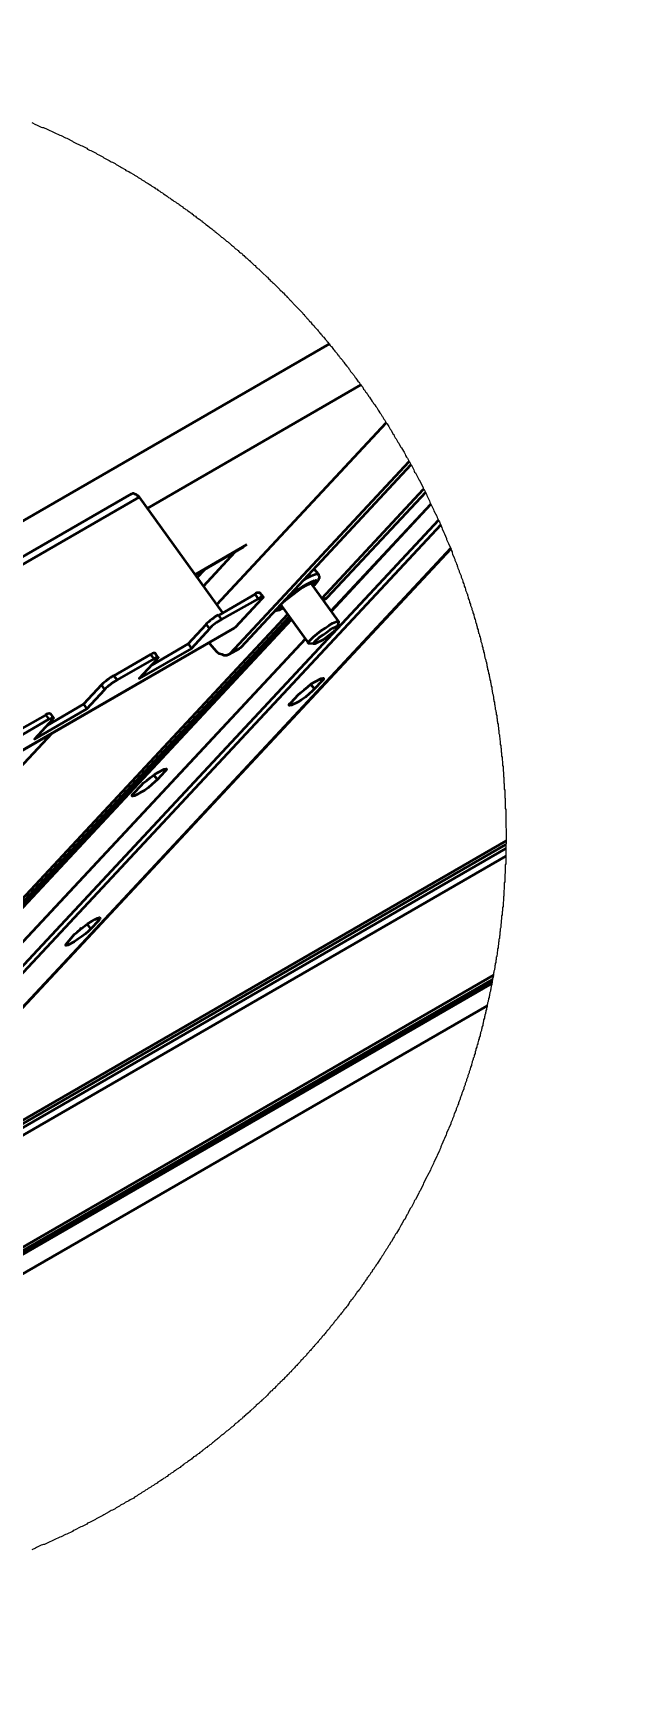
# Model space of a CAD drawing. Header units: feet. Extents: x -13743 to 68376, y -48 to 67763.
# Drawn here: x 77.62 to 84.53, y 63109.7 to 63129.18 of the extents above; entities that cross this region are included whole.
import ezdxf
from ezdxf.enums import TextEntityAlignment as Align

# ---------------------------------------------------------------- set-up
doc = ezdxf.new("R2018")
doc.units = ezdxf.units.FT
doc.header["$MEASUREMENT"] = 0
for name, color, linetype in [('G-ANNO-TEXT', 1, 'Continuous'), ('G-TEXT', 7, 'Continuous'), ('PDF_0', 7, 'Continuous')]:
    doc.layers.add(name, color=color, linetype=linetype)
doc.styles.add('NEI-A', font='arial.ttf')
doc.styles.get("Standard").update_dxf_attribs({"font": 'arial.ttf'})

# ---------------------------------------------------------------- blocks, each defined once
blk = doc.blocks.new('DETAIL_TITLE')
at = {"style": 'NEI-A', "flags": 8}
blk.add_attdef('#', text='', height=0.2, dxfattribs=at).set_placement((0.5922, -0.5109), align=Align.MIDDLE_CENTER)
at = {"lineweight": 30, "flags": 104}
blk.add_attdef('DETAIL_TITLE', text='', height=0.2, dxfattribs=at).set_placement((0.9099, -0.52514), align=Align.BOTTOM_LEFT)
at = {"style": 'NEI-A'}
for tag, p in [('SCALE:', (0.93865, -0.73792)), ('1"_=_', (1.5474, -0.73792))]:
    blk.add_attdef(tag, text='', height=0.1, dxfattribs=at).set_placement(p, align=Align.BOTTOM_LEFT)
blk = doc.blocks.new('sub-title')
at = {"color": 153, "lineweight": 30, "flags": 106}
blk.add_attdef('SUB_TITLE', text='', height=0.1875, dxfattribs=at).set_placement((0, 0.1875), align=Align.MIDDLE_CENTER)

msp = doc.modelspace()

# ---------------------------------------------------------------- linework, layer by layer
at = {"layer": 'PDF_0', "lineweight": 18}
msp.add_lwpolyline([(77.607, 63128.137), (77.649, 63128.116), (77.664, 63128.111), (77.717, 63128.085), (77.733, 63128.079), (77.744, 63128.079), (77.786, 63128.058), (77.802, 63128.053), (77.854, 63128.027), (77.87, 63128.021), (77.933, 63127.99), (77.949, 63127.984), (78.002, 63127.958), (78.018, 63127.953), (78.081, 63127.921), (78.091, 63127.911), (78.107, 63127.905), (78.181, 63127.868), (78.197, 63127.863), (78.25, 63127.837), (78.26, 63127.826), (78.281, 63127.816), (78.297, 63127.81), (78.36, 63127.779), (78.371, 63127.768), (78.392, 63127.758), (78.408, 63127.752), (78.439, 63127.737), (78.45, 63127.726), (78.513, 63127.694), (78.524, 63127.684), (78.534, 63127.679), (78.55, 63127.673), (78.582, 63127.658), (78.592, 63127.647), (78.645, 63127.621), (78.655, 63127.61), (78.698, 63127.589), (78.708, 63127.578), (78.74, 63127.563), (78.756, 63127.552), (78.798, 63127.531), (78.808, 63127.521), (78.84, 63127.505), (78.85, 63127.494), (78.882, 63127.478), (78.893, 63127.468), (78.924, 63127.452), (78.935, 63127.441), (78.966, 63127.426), (78.977, 63127.415), (78.998, 63127.405), (79.009, 63127.394), (79.04, 63127.378), (79.051, 63127.368), (79.072, 63127.357), (79.082, 63127.347), (79.103, 63127.336), (79.114, 63127.325), (79.135, 63127.315), (79.146, 63127.304), (79.167, 63127.294), (79.177, 63127.283), (79.188, 63127.278), (79.204, 63127.262), (79.225, 63127.252), (79.235, 63127.241), (79.256, 63127.231), (79.267, 63127.22), (79.288, 63127.21), (79.298, 63127.199), (79.32, 63127.188), (79.33, 63127.178), (79.341, 63127.173), (79.351, 63127.162), (79.372, 63127.152), (79.378, 63127.141), (79.399, 63127.13), (79.409, 63127.12), (79.42, 63127.115), (79.43, 63127.104), (79.451, 63127.094), (79.462, 63127.083), (79.472, 63127.078), (79.483, 63127.067), (79.493, 63127.062), (79.499, 63127.051), (79.52, 63127.041), (79.53, 63127.03), (79.541, 63127.025), (79.551, 63127.015), (79.573, 63127.004), (79.583, 63126.993), (79.594, 63126.988), (79.599, 63126.978), (79.609, 63126.972), (79.62, 63126.962), (79.631, 63126.957), (79.641, 63126.946), (79.662, 63126.935), (79.689, 63126.909), (79.699, 63126.904), (79.71, 63126.893), (79.72, 63126.888), (79.731, 63126.877), (79.741, 63126.872), (79.746, 63126.862), (79.757, 63126.856), (79.768, 63126.846), (79.778, 63126.841), (79.789, 63126.83), (79.799, 63126.825), (79.826, 63126.798), (79.836, 63126.793), (79.847, 63126.783), (79.857, 63126.777), (79.884, 63126.751), (79.894, 63126.746), (79.905, 63126.735), (79.915, 63126.73), (79.942, 63126.704), (79.952, 63126.698), (79.963, 63126.688), (79.973, 63126.682), (79.978, 63126.672), (79.989, 63126.661), (79.999, 63126.656), (80.01, 63126.646), (80.021, 63126.64), (80.026, 63126.63), (80.036, 63126.624), (80.047, 63126.614), (80.057, 63126.609), (80.068, 63126.598), (80.073, 63126.588), (80.084, 63126.582), (80.094, 63126.572), (80.105, 63126.566), (80.11, 63126.556), (80.121, 63126.551), (80.142, 63126.53), (80.152, 63126.524), (80.158, 63126.514), (80.168, 63126.509), (80.205, 63126.472), (80.216, 63126.466), (80.226, 63126.456), (80.231, 63126.445), (80.242, 63126.44), (80.252, 63126.429), (80.263, 63126.424), (80.268, 63126.414), (80.279, 63126.403), (80.289, 63126.398), (80.295, 63126.387), (80.305, 63126.382), (80.353, 63126.335), (80.363, 63126.329), (80.368, 63126.319), (80.379, 63126.308), (80.39, 63126.303), (80.395, 63126.292), (80.405, 63126.282), (80.416, 63126.277), (80.421, 63126.266), (80.432, 63126.261), (80.505, 63126.187), (80.511, 63126.176), (80.521, 63126.171), (80.532, 63126.161), (80.537, 63126.15), (80.548, 63126.145), (80.558, 63126.134), (80.563, 63126.124), (80.574, 63126.118), (80.585, 63126.108), (80.59, 63126.097), (80.6, 63126.092), (80.611, 63126.082), (80.616, 63126.071), (80.627, 63126.06), (80.637, 63126.055), (80.643, 63126.045), (80.679, 63126.008), (80.685, 63125.997), (80.695, 63125.992), (80.706, 63125.981), (80.711, 63125.971), (80.774, 63125.908), (80.78, 63125.897), (80.79, 63125.892), (80.795, 63125.881), (80.816, 63125.86), (80.822, 63125.85), (80.832, 63125.844), (80.838, 63125.834), (80.848, 63125.823), (80.853, 63125.813), (80.864, 63125.807), (80.874, 63125.797), (80.88, 63125.786), (80.906, 63125.76), (80.911, 63125.749), (80.948, 63125.713), (80.954, 63125.702), (80.964, 63125.692), (80.969, 63125.681), (80.98, 63125.676), (80.985, 63125.665), (80.996, 63125.655), (81.001, 63125.644), (81.011, 63125.634), (81.022, 63125.628), (81.027, 63125.618), (81.038, 63125.607), (81.043, 63125.597), (81.054, 63125.586), (81.059, 63125.576), (81.069, 63125.57), (81.075, 63125.56), (81.085, 63125.549), (81.085, 63125.544), (81.096, 63125.533), (81.101, 63125.523), (81.112, 63125.518), (81.117, 63125.507), (81.127, 63125.496), (81.133, 63125.486), (81.143, 63125.475), (81.149, 63125.465), (81.175, 63125.439), (81.18, 63125.428), (81.191, 63125.417), (81.196, 63125.407), (81.207, 63125.396), (81.212, 63125.386), (81.222, 63125.381), (81.228, 63125.37), (81.238, 63125.359), (81.243, 63125.349), (81.254, 63125.338), (81.265, 63125.317), (81.291, 63125.291), (81.296, 63125.28), (81.307, 63125.27), (81.312, 63125.259), (81.322, 63125.249), (81.333, 63125.228), (81.359, 63125.201), (81.365, 63125.191), (81.375, 63125.18), (81.386, 63125.159), (81.396, 63125.149), (81.402, 63125.138), (81.412, 63125.128), (81.423, 63125.106), (81.433, 63125.101), (81.444, 63125.08), (81.454, 63125.07), (81.46, 63125.059), (81.475, 63125.043), (81.486, 63125.022), (81.496, 63125.012), (81.507, 63124.99), (81.518, 63124.98), (81.523, 63124.969), (81.533, 63124.959), (81.544, 63124.938), (81.554, 63124.927), (81.565, 63124.906), (81.575, 63124.896), (81.586, 63124.875), (81.597, 63124.864), (81.602, 63124.853), (81.618, 63124.838), (81.628, 63124.817), (81.639, 63124.806), (81.655, 63124.774), (81.665, 63124.764), (81.676, 63124.743), (81.686, 63124.732), (81.697, 63124.711), (81.707, 63124.701), (81.723, 63124.669), (81.734, 63124.658), (81.749, 63124.627), (81.76, 63124.616), (81.771, 63124.595), (81.781, 63124.585), (81.797, 63124.553), (81.807, 63124.542), (81.828, 63124.5), (81.839, 63124.49), (81.844, 63124.474), (81.855, 63124.453), (81.865, 63124.442), (81.886, 63124.4), (81.897, 63124.39), (81.918, 63124.347), (81.929, 63124.337), (81.95, 63124.295), (81.96, 63124.284), (81.971, 63124.263), (81.976, 63124.247), (81.987, 63124.226), (81.997, 63124.216), (82.018, 63124.174), (82.024, 63124.168), (82.039, 63124.137), (82.045, 63124.131), (82.071, 63124.079), (82.076, 63124.063), (82.081, 63124.052), (82.092, 63124.042), (82.134, 63123.957), (82.145, 63123.942), (82.182, 63123.868), (82.187, 63123.852), (82.192, 63123.847), (82.219, 63123.794), (82.224, 63123.778), (82.255, 63123.715), (82.261, 63123.699), (82.303, 63123.615), (82.308, 63123.599), (82.34, 63123.536), (82.345, 63123.52), (82.361, 63123.488), (82.366, 63123.483), (82.371, 63123.472), (82.377, 63123.457), (82.387, 63123.436), (82.387, 63123.425), (82.398, 63123.404), (82.403, 63123.388), (82.424, 63123.346), (82.429, 63123.33), (82.456, 63123.277), (82.456, 63123.262), (82.477, 63123.219), (82.482, 63123.204), (82.503, 63123.161), (82.503, 63123.156), (82.508, 63123.14), (82.519, 63123.119), (82.519, 63123.109), (82.524, 63123.093), (82.545, 63123.051), (82.551, 63123.035), (82.551, 63123.024), (82.566, 63122.993), (82.572, 63122.977), (82.577, 63122.966), (82.577, 63122.956), (82.582, 63122.945), (82.587, 63122.93), (82.603, 63122.898), (82.603, 63122.887), (82.609, 63122.872), (82.624, 63122.84), (82.624, 63122.824), (82.64, 63122.793), (82.645, 63122.777), (82.645, 63122.766), (82.656, 63122.745), (82.661, 63122.729), (82.661, 63122.719), (82.672, 63122.698), (82.677, 63122.682), (82.677, 63122.671), (82.688, 63122.65), (82.693, 63122.634), (82.698, 63122.624), (82.698, 63122.613), (82.703, 63122.603), (82.709, 63122.587), (82.709, 63122.576), (82.719, 63122.555), (82.725, 63122.54), (82.725, 63122.529), (82.735, 63122.508), (82.735, 63122.492), (82.751, 63122.46), (82.751, 63122.445), (82.761, 63122.424), (82.761, 63122.408), (82.772, 63122.387), (82.772, 63122.376), (82.777, 63122.36), (82.783, 63122.35), (82.783, 63122.339), (82.788, 63122.329), (82.793, 63122.313), (82.793, 63122.302), (82.798, 63122.292), (82.804, 63122.276), (82.804, 63122.265), (82.814, 63122.244), (82.814, 63122.229), (82.825, 63122.207), (82.825, 63122.192), (82.83, 63122.181), (82.83, 63122.171), (82.835, 63122.16), (82.84, 63122.144), (82.84, 63122.134), (82.846, 63122.123), (82.851, 63122.107), (82.851, 63122.097), (82.856, 63122.086), (82.856, 63122.07), (82.867, 63122.049), (82.867, 63122.039), (82.872, 63122.023), (82.872, 63122.012), (82.877, 63122.002), (82.877, 63121.986), (82.888, 63121.965), (82.888, 63121.949), (82.893, 63121.939), (82.893, 63121.928), (82.898, 63121.918), (82.898, 63121.902), (82.904, 63121.891), (82.904, 63121.881), (82.909, 63121.865), (82.914, 63121.854), (82.914, 63121.844), (82.92, 63121.828), (82.92, 63121.817), (82.925, 63121.807), (82.925, 63121.791), (82.93, 63121.781), (82.93, 63121.77), (82.935, 63121.759), (82.935, 63121.744), (82.941, 63121.733), (82.941, 63121.723), (82.946, 63121.707), (82.946, 63121.696), (82.951, 63121.686), (82.951, 63121.67), (82.956, 63121.659), (82.956, 63121.649), (82.962, 63121.633), (82.962, 63121.622), (82.967, 63121.612), (82.967, 63121.596), (82.972, 63121.585), (82.972, 63121.575), (82.978, 63121.559), (82.978, 63121.549), (82.983, 63121.538), (82.983, 63121.512), (82.988, 63121.501), (82.988, 63121.485), (82.993, 63121.475), (82.993, 63121.464), (82.999, 63121.448), (82.999, 63121.438), (83.004, 63121.427), (83.004, 63121.401), (83.009, 63121.39), (83.009, 63121.375), (83.014, 63121.364), (83.014, 63121.338), (83.02, 63121.327), (83.02, 63121.317), (83.025, 63121.301), (83.025, 63121.28), (83.03, 63121.264), (83.03, 63121.253), (83.036, 63121.243), (83.036, 63121.217), (83.041, 63121.206), (83.041, 63121.18), (83.046, 63121.169), (83.046, 63121.143), (83.051, 63121.132), (83.051, 63121.116), (83.057, 63121.106), (83.057, 63121.079), (83.062, 63121.069), (83.062, 63121.043), (83.067, 63121.032), (83.067, 63120.995), (83.072, 63120.979), (83.072, 63120.958), (83.078, 63120.942), (83.078, 63120.921), (83.083, 63120.906), (83.083, 63120.869), (83.088, 63120.858), (83.088, 63120.832), (83.094, 63120.821), (83.094, 63120.784), (83.099, 63120.769), (83.099, 63120.732), (83.104, 63120.721), (83.104, 63120.684), (83.109, 63120.668), (83.109, 63120.621), (83.115, 63120.61), (83.115, 63120.558), (83.12, 63120.547), (83.12, 63120.494), (83.125, 63120.484), (83.125, 63120.421), (83.13, 63120.41), (83.13, 63120.347), (83.136, 63120.336), (83.136, 63120.247), (83.141, 63120.236), (83.141, 63120.12), (83.146, 63120.11), (83.146, 63119.899), (83.151, 63119.883), (83.151, 63119.709), (83.146, 63119.699), (83.146, 63119.472), (83.141, 63119.461), (83.141, 63119.361), (83.136, 63119.351), (83.136, 63119.261), (83.13, 63119.25), (83.13, 63119.177), (83.125, 63119.161), (83.125, 63119.098), (83.12, 63119.087), (83.12, 63119.04), (83.115, 63119.024), (83.115, 63118.976), (83.109, 63118.961), (83.109, 63118.924), (83.104, 63118.913), (83.104, 63118.876), (83.099, 63118.866), (83.099, 63118.824), (83.094, 63118.813), (83.094, 63118.776), (83.088, 63118.766), (83.088, 63118.729), (83.083, 63118.713), (83.083, 63118.687), (83.078, 63118.676), (83.078, 63118.639), (83.072, 63118.629), (83.072, 63118.602), (83.067, 63118.592), (83.067, 63118.565), (83.062, 63118.555), (83.062, 63118.528), (83.057, 63118.518), (83.057, 63118.491), (83.051, 63118.481), (83.051, 63118.455), (83.046, 63118.439), (83.046, 63118.418), (83.041, 63118.402), (83.041, 63118.391), (83.036, 63118.381), (83.036, 63118.354), (83.03, 63118.344), (83.03, 63118.318), (83.025, 63118.307), (83.025, 63118.291), (83.02, 63118.281), (83.02, 63118.254), (83.014, 63118.244), (83.014, 63118.233), (83.009, 63118.217), (83.009, 63118.207), (83.004, 63118.196), (83.004, 63118.17), (82.999, 63118.159), (82.999, 63118.149), (82.993, 63118.138), (82.993, 63118.117), (82.988, 63118.107), (82.988, 63118.086), (82.983, 63118.075), (82.983, 63118.059), (82.978, 63118.043), (82.978, 63118.033), (82.972, 63118.022), (82.972, 63118.007), (82.967, 63117.996), (82.967, 63117.985), (82.962, 63117.97), (82.962, 63117.959), (82.956, 63117.949), (82.956, 63117.933), (82.951, 63117.922), (82.951, 63117.912), (82.946, 63117.901), (82.946, 63117.885), (82.941, 63117.875), (82.941, 63117.864), (82.935, 63117.848), (82.935, 63117.838), (82.93, 63117.827), (82.93, 63117.806), (82.925, 63117.796), (82.92, 63117.78), (82.92, 63117.769), (82.914, 63117.759), (82.914, 63117.743), (82.909, 63117.732), (82.909, 63117.722), (82.904, 63117.706), (82.904, 63117.696), (82.898, 63117.685), (82.898, 63117.669), (82.888, 63117.648), (82.888, 63117.632), (82.883, 63117.622), (82.883, 63117.611), (82.877, 63117.601), (82.877, 63117.585), (82.867, 63117.564), (82.867, 63117.548), (82.862, 63117.537), (82.862, 63117.527), (82.856, 63117.511), (82.851, 63117.501), (82.851, 63117.49), (82.846, 63117.479), (82.846, 63117.464), (82.835, 63117.443), (82.835, 63117.427), (82.83, 63117.416), (82.83, 63117.406), (82.825, 63117.395), (82.819, 63117.379), (82.819, 63117.369), (82.814, 63117.358), (82.809, 63117.342), (82.809, 63117.332), (82.798, 63117.311), (82.798, 63117.295), (82.788, 63117.274), (82.788, 63117.258), (82.777, 63117.237), (82.777, 63117.226), (82.772, 63117.211), (82.767, 63117.2), (82.767, 63117.19), (82.761, 63117.179), (82.756, 63117.163), (82.756, 63117.153), (82.751, 63117.142), (82.746, 63117.126), (82.746, 63117.116), (82.735, 63117.095), (82.73, 63117.079), (82.73, 63117.068), (82.719, 63117.047), (82.719, 63117.031), (82.703, 63117), (82.703, 63116.984), (82.688, 63116.952), (82.688, 63116.937), (82.672, 63116.905), (82.672, 63116.889), (82.656, 63116.858), (82.656, 63116.842), (82.64, 63116.81), (82.635, 63116.794), (82.635, 63116.784), (82.624, 63116.763), (82.619, 63116.747), (82.614, 63116.736), (82.614, 63116.726), (82.609, 63116.715), (82.603, 63116.699), (82.593, 63116.678), (82.593, 63116.668), (82.587, 63116.657), (82.582, 63116.641), (82.566, 63116.61), (82.566, 63116.594), (82.545, 63116.552), (82.54, 63116.536), (82.54, 63116.525), (82.524, 63116.494), (82.519, 63116.478), (82.503, 63116.446), (82.503, 63116.431), (82.482, 63116.388), (82.477, 63116.373), (82.456, 63116.33), (82.456, 63116.32), (82.45, 63116.304), (82.429, 63116.262), (82.424, 63116.246), (82.398, 63116.193), (82.392, 63116.178), (82.387, 63116.167), (82.387, 63116.156), (82.377, 63116.135), (82.371, 63116.12), (82.345, 63116.067), (82.34, 63116.051), (82.308, 63115.988), (82.303, 63115.972), (82.271, 63115.909), (82.266, 63115.893), (82.234, 63115.83), (82.224, 63115.814), (82.187, 63115.74), (82.182, 63115.724), (82.145, 63115.65), (82.134, 63115.64), (82.129, 63115.624), (82.092, 63115.55), (82.081, 63115.54), (82.076, 63115.529), (82.071, 63115.513), (82.045, 63115.461), (82.034, 63115.45), (82.008, 63115.397), (82.002, 63115.382), (81.992, 63115.371), (81.966, 63115.318), (81.955, 63115.308), (81.934, 63115.266), (81.923, 63115.255), (81.908, 63115.224), (81.902, 63115.208), (81.892, 63115.197), (81.871, 63115.155), (81.86, 63115.144), (81.844, 63115.113), (81.834, 63115.102), (81.813, 63115.06), (81.802, 63115.05), (81.786, 63115.018), (81.776, 63115.007), (81.76, 63114.976), (81.749, 63114.965), (81.739, 63114.944), (81.728, 63114.934), (81.713, 63114.902), (81.702, 63114.891), (81.691, 63114.87), (81.681, 63114.86), (81.665, 63114.828), (81.655, 63114.818), (81.644, 63114.797), (81.633, 63114.786), (81.623, 63114.765), (81.612, 63114.754), (81.602, 63114.733), (81.591, 63114.723), (81.581, 63114.702), (81.57, 63114.691), (81.56, 63114.67), (81.544, 63114.654), (81.539, 63114.644), (81.528, 63114.633), (81.518, 63114.612), (81.507, 63114.602), (81.502, 63114.591), (81.491, 63114.58), (81.481, 63114.559), (81.47, 63114.549), (81.46, 63114.528), (81.449, 63114.517), (81.444, 63114.507), (81.428, 63114.491), (81.423, 63114.48), (81.412, 63114.47), (81.407, 63114.459), (81.396, 63114.449), (81.386, 63114.428), (81.375, 63114.417), (81.37, 63114.407), (81.359, 63114.396), (81.354, 63114.385), (81.338, 63114.37), (81.333, 63114.359), (81.322, 63114.349), (81.317, 63114.338), (81.307, 63114.327), (81.296, 63114.306), (81.286, 63114.296), (81.28, 63114.285), (81.27, 63114.28), (81.265, 63114.27), (81.254, 63114.259), (81.249, 63114.248), (81.238, 63114.238), (81.233, 63114.227), (81.222, 63114.217), (81.217, 63114.206), (81.201, 63114.19), (81.196, 63114.18), (81.185, 63114.169), (81.18, 63114.159), (81.17, 63114.148), (81.164, 63114.138), (81.154, 63114.132), (81.149, 63114.122), (81.138, 63114.111), (81.133, 63114.101), (81.122, 63114.09), (81.117, 63114.08), (81.106, 63114.074), (81.101, 63114.064), (81.091, 63114.053), (81.085, 63114.043), (81.075, 63114.032), (81.069, 63114.022), (81.059, 63114.017), (81.054, 63114.006), (81.043, 63113.995), (81.038, 63113.985), (81.027, 63113.974), (81.022, 63113.964), (81.011, 63113.959), (81.001, 63113.948), (80.996, 63113.937), (80.985, 63113.927), (80.98, 63113.916), (80.969, 63113.911), (80.964, 63113.901), (80.954, 63113.89), (80.948, 63113.879), (80.911, 63113.843), (80.906, 63113.832), (80.896, 63113.827), (80.89, 63113.816), (80.88, 63113.806), (80.874, 63113.795), (80.864, 63113.785), (80.853, 63113.779), (80.848, 63113.769), (80.838, 63113.758), (80.832, 63113.748), (80.822, 63113.742), (80.816, 63113.732), (80.78, 63113.695), (80.774, 63113.684), (80.764, 63113.674), (80.753, 63113.669), (80.748, 63113.658), (80.711, 63113.621), (80.706, 63113.611), (80.695, 63113.6), (80.685, 63113.595), (80.679, 63113.584), (80.643, 63113.547), (80.637, 63113.537), (80.627, 63113.532), (80.616, 63113.521), (80.611, 63113.51), (80.6, 63113.5), (80.59, 63113.495), (80.585, 63113.484), (80.574, 63113.474), (80.563, 63113.468), (80.558, 63113.458), (80.548, 63113.447), (80.537, 63113.442), (80.532, 63113.431), (80.521, 63113.421), (80.511, 63113.416), (80.505, 63113.405), (80.495, 63113.395), (80.484, 63113.389), (80.479, 63113.379), (80.469, 63113.368), (80.458, 63113.363), (80.453, 63113.352), (80.442, 63113.342), (80.432, 63113.337), (80.421, 63113.326), (80.416, 63113.315), (80.405, 63113.31), (80.395, 63113.3), (80.39, 63113.289), (80.379, 63113.284), (80.368, 63113.273), (80.363, 63113.263), (80.353, 63113.257), (80.305, 63113.21), (80.295, 63113.205), (80.289, 63113.194), (80.279, 63113.189), (80.268, 63113.178), (80.263, 63113.168), (80.252, 63113.163), (80.242, 63113.152), (80.231, 63113.147), (80.226, 63113.136), (80.216, 63113.126), (80.205, 63113.12), (80.168, 63113.084), (80.158, 63113.078), (80.152, 63113.068), (80.142, 63113.062), (80.121, 63113.041), (80.11, 63113.036), (80.105, 63113.026), (80.094, 63113.02), (80.084, 63113.01), (80.073, 63113.004), (80.068, 63112.994), (80.057, 63112.983), (80.047, 63112.978), (80.036, 63112.968), (80.026, 63112.962), (80.021, 63112.952), (80.01, 63112.947), (79.999, 63112.936), (79.989, 63112.931), (79.978, 63112.92), (79.973, 63112.91), (79.963, 63112.904), (79.952, 63112.894), (79.942, 63112.889), (79.915, 63112.862), (79.905, 63112.857), (79.894, 63112.846), (79.884, 63112.841), (79.857, 63112.815), (79.847, 63112.809), (79.836, 63112.799), (79.826, 63112.794), (79.799, 63112.767), (79.789, 63112.762), (79.778, 63112.751), (79.768, 63112.746), (79.757, 63112.736), (79.746, 63112.73), (79.741, 63112.72), (79.731, 63112.715), (79.72, 63112.704), (79.71, 63112.699), (79.699, 63112.688), (79.689, 63112.683), (79.673, 63112.667), (79.662, 63112.662), (79.652, 63112.651), (79.641, 63112.646), (79.631, 63112.636), (79.62, 63112.63), (79.609, 63112.62), (79.599, 63112.614), (79.594, 63112.604), (79.573, 63112.593), (79.562, 63112.583), (79.551, 63112.578), (79.541, 63112.567), (79.53, 63112.562), (79.52, 63112.551), (79.499, 63112.541), (79.493, 63112.53), (79.483, 63112.525), (79.472, 63112.514), (79.462, 63112.509), (79.451, 63112.498), (79.43, 63112.488), (79.42, 63112.477), (79.399, 63112.467), (79.388, 63112.456), (79.378, 63112.451), (79.372, 63112.441), (79.351, 63112.43), (79.341, 63112.419), (79.33, 63112.414), (79.32, 63112.404), (79.298, 63112.393), (79.288, 63112.383), (79.267, 63112.372), (79.256, 63112.361), (79.235, 63112.351), (79.225, 63112.34), (79.204, 63112.33), (79.188, 63112.314), (79.177, 63112.309), (79.167, 63112.298), (79.146, 63112.288), (79.135, 63112.277), (79.114, 63112.267), (79.103, 63112.256), (79.082, 63112.245), (79.072, 63112.235), (79.04, 63112.219), (79.03, 63112.209), (79.009, 63112.198), (78.998, 63112.188), (78.966, 63112.172), (78.956, 63112.161), (78.935, 63112.151), (78.924, 63112.14), (78.893, 63112.124), (78.882, 63112.114), (78.85, 63112.098), (78.84, 63112.087), (78.808, 63112.072), (78.798, 63112.061), (78.756, 63112.04), (78.74, 63112.029), (78.698, 63112.008), (78.687, 63111.998), (78.645, 63111.977), (78.634, 63111.966), (78.592, 63111.945), (78.582, 63111.935), (78.55, 63111.919), (78.534, 63111.913), (78.524, 63111.908), (78.513, 63111.898), (78.45, 63111.866), (78.439, 63111.855), (78.408, 63111.84), (78.392, 63111.834), (78.36, 63111.819), (78.35, 63111.808), (78.297, 63111.782), (78.281, 63111.776), (78.26, 63111.766), (78.25, 63111.755), (78.197, 63111.729), (78.181, 63111.724), (78.107, 63111.687), (78.091, 63111.681), (78.081, 63111.671), (78.018, 63111.639), (78.002, 63111.634), (77.949, 63111.608), (77.933, 63111.602), (77.87, 63111.571), (77.854, 63111.566), (77.802, 63111.539), (77.786, 63111.534), (77.754, 63111.518), (77.744, 63111.518), (77.733, 63111.513), (77.717, 63111.508), (77.664, 63111.481), (77.649, 63111.476), (77.607, 63111.455)], dxfattribs=at)
at = {"layer": 'PDF_0', "color": 8, "lineweight": 35, "true_color": 0x7f7f7f}
for points in [[(74.412, 63121.696), (81.085, 63125.549)], [(78.956, 63123.625), (81.454, 63125.07)], [(79.768, 63122.503), (81.749, 63124.627)], [(81.106, 63122.429), (82.271, 63123.678)], [(82.361, 63123.488), (70.992, 63111.302)], [(82.387, 63123.436), (71.05, 63111.286)], [(79.515, 63122.856), (80.121, 63123.204)], [(82.503, 63123.161), (71.656, 63111.534)], [(79.541, 63122.819), (79.631, 63122.914)], [(80.79, 63122.793), (80.827, 63122.814), (80.874, 63122.84), (80.911, 63122.856), (80.938, 63122.861), (80.954, 63122.861)], [(80.911, 63122.782), (80.922, 63122.787), (80.938, 63122.782), (80.938, 63122.777), (80.932, 63122.756), (80.911, 63122.729)], [(80.527, 63122.455), (80.5, 63122.445), (80.479, 63122.439), (80.469, 63122.445), (80.469, 63122.45)], [(81.059, 63122.587), (81.011, 63122.555)], [(70.491, 63111.508), (80.616, 63122.36)], [(70.501, 63111.502), (80.627, 63122.35)], [(70.528, 63111.492), (80.643, 63122.329)], [(70.797, 63111.376), (80.806, 63122.102)], [(80.996, 63121.607), (80.98, 63121.633)], [(80.911, 63121.517), (80.869, 63121.57)], [(76.152, 63119.187), (77.844, 63121)], [(79.077, 63120.458), (79.035, 63120.51)], [(79.161, 63120.552), (79.146, 63120.573)], [(74.75, 63114.849), (83.146, 63119.699)], [(74.476, 63114.554), (83.146, 63119.561)], [(78.297, 63118.713), (78.255, 63118.771)], [(78.387, 63118.808), (78.366, 63118.834)], [(71.745, 63111.629), (82.993, 63118.123)], [(71.719, 63111.597), (82.988, 63118.107)]]:
    msp.add_lwpolyline(points, dxfattribs=at)
at = {"layer": 'PDF_0', "lineweight": 35}
for points in [[(80.052, 63122.002), (80.031, 63121.986), (79.91, 63121.918), (79.926, 63121.933), (82.018, 63124.174)], [(82.039, 63124.137), (80.052, 63122.002), (79.926, 63121.933)], [(70.823, 63119.208), (78.771, 63123.799), (78.777, 63123.799), (78.787, 63123.805), (78.798, 63123.805), (78.808, 63123.799), (78.824, 63123.794), (78.835, 63123.783), (78.85, 63123.773), (78.861, 63123.757)], [(80.996, 63122.576), (82.187, 63123.852)], [(82.208, 63123.815), (81.059, 63122.587), (81.043, 63122.571), (81.011, 63122.555)], [(71.961, 63117.711), (70.907, 63119.166), (78.861, 63123.757), (79.836, 63122.408)], [(82.271, 63123.678), (81.106, 63122.424)], [(82.503, 63123.156), (71.661, 63111.539), (71.656, 63111.534), (71.239, 63111.218)], [(80.084, 63123.177), (79.52, 63122.851)], [(79.615, 63122.719), (79.984, 63123.119)], [(80.906, 63122.919), (80.954, 63122.861), (80.959, 63122.851), (80.959, 63122.845), (80.964, 63122.835), (80.964, 63122.808), (80.959, 63122.803), (80.959, 63122.793), (80.954, 63122.787), (80.948, 63122.777), (80.938, 63122.766), (80.927, 63122.75), (80.917, 63122.74)], [(80.537, 63122.471), (80.511, 63122.46), (80.5, 63122.466), (80.5, 63122.476), (80.511, 63122.497), (80.537, 63122.524), (80.574, 63122.555), (80.669, 63122.629), (80.722, 63122.666), (80.769, 63122.703), (80.816, 63122.729), (80.859, 63122.75), (80.885, 63122.761), (80.906, 63122.761), (80.911, 63122.756), (80.89, 63122.724)], [(80.906, 63122.044), (80.843, 63122.049), (80.838, 63122.06), (80.848, 63122.076), (80.901, 63122.128), (80.943, 63122.16), (80.985, 63122.197), (81.038, 63122.229), (81.08, 63122.26), (81.122, 63122.287), (81.159, 63122.302), (81.18, 63122.308), (81.191, 63122.308), (80.869, 63122.756)], [(80.911, 63122.729), (80.896, 63122.719)], [(80.31, 63122.592), (80.31, 63122.587), (80.295, 63122.571), (79.984, 63122.234), (79.973, 63122.229), (72.025, 63117.638), (72.03, 63117.648), (71.993, 63117.696), (72.304, 63118.033), (72.341, 63117.98), (72.03, 63117.648), (79.984, 63122.234)], [(80.516, 63122.45), (80.5, 63122.439), (80.484, 63122.434), (80.463, 63122.429), (80.448, 63122.429)], [(80.843, 63122.055), (80.516, 63122.503)], [(80.542, 63122.466), (80.532, 63122.455), (80.527, 63122.455)], [(70.459, 63111.518), (80.6, 63122.392)], [(79.436, 63122.044), (79.646, 63122.271), (79.683, 63122.218), (79.472, 63121.991), (78.861, 63121.638), (79.072, 63121.865), (79.082, 63121.875), (79.082, 63121.881), (79.088, 63121.886), (79.061, 63121.886), (79.051, 63121.875), (79.035, 63121.87), (78.603, 63121.622), (78.566, 63121.67), (78.993, 63121.918), (79.035, 63121.87)], [(81.191, 63122.308), (81.191, 63122.302), (81.18, 63122.244), (81.175, 63122.229), (81.159, 63122.207), (81.096, 63122.155), (81.011, 63122.092), (80.917, 63122.044), (80.901, 63122.044), (80.901, 63122.049), (80.917, 63122.07), (80.969, 63122.123), (81.011, 63122.149), (81.054, 63122.181), (81.091, 63122.207), (81.127, 63122.229), (81.159, 63122.244), (81.175, 63122.25), (81.18, 63122.244)], [(80.806, 63122.102), (70.797, 63111.376)], [(79.009, 63121.796), (79.436, 63122.044), (79.472, 63121.991)], [(79.91, 63121.918), (79.884, 63121.907), (79.857, 63121.907), (79.831, 63121.918), (79.799, 63121.928), (79.768, 63121.949), (79.715, 63122.012), (79.678, 63122.06)], [(77.786, 63121.09), (78.213, 63121.338), (78.25, 63121.285)], [(77.86, 63121.18), (77.838, 63121.18), (77.828, 63121.169), (77.807, 63121.164), (77.38, 63120.916), (77.343, 63120.969), (77.77, 63121.211), (77.807, 63121.164)], [(74.829, 63114.934), (83.151, 63119.741)], [(74.65, 63114.744), (83.146, 63119.651)], [(78.186, 63118.718), (78.17, 63118.708)], [(71.83, 63111.718), (83.004, 63118.17)], [(71.661, 63111.539), (71.656, 63111.534), (82.983, 63118.075)]]:
    msp.add_lwpolyline(points, dxfattribs=at)
for points in [[(80.214, 63122.63, -0.197442), (80.268, 63122.645), (80.31, 63122.592), (80.289, 63122.592), (80.258, 63122.571), (80.216, 63122.624), (79.789, 63122.376), (79.826, 63122.329), (80.258, 63122.571)], [(78.995, 63121.92, -0.197791), (79.045, 63121.939), (79.082, 63121.886)], [(77.768, 63121.218, -0.19565), (77.823, 63121.232), (77.86, 63121.18), (77.86, 63121.174), (77.854, 63121.169), (77.849, 63121.159), (77.638, 63120.932), (78.25, 63121.285), (78.46, 63121.512), (78.423, 63121.564), (78.213, 63121.338)]]:
    msp.add_lwpolyline(points, format="xyb", dxfattribs=at)
for points in [[(80.722, 63121.448), (80.753, 63121.475), (80.79, 63121.506), (80.832, 63121.543), (80.874, 63121.575), (80.917, 63121.601), (80.99, 63121.638), (81.011, 63121.643), (81.017, 63121.643), (81.017, 63121.628), (80.996, 63121.607), (80.911, 63121.517), (80.885, 63121.491), (80.848, 63121.459), (80.806, 63121.422), (80.758, 63121.39), (80.716, 63121.364), (80.643, 63121.327), (80.621, 63121.322), (80.616, 63121.322), (80.616, 63121.338), (80.637, 63121.359)], [(78.887, 63120.389), (78.914, 63120.421), (78.951, 63120.447), (78.993, 63120.484), (79.04, 63120.516), (79.082, 63120.542), (79.156, 63120.579), (79.177, 63120.584), (79.183, 63120.584), (79.177, 63120.568), (79.161, 63120.552), (79.077, 63120.458), (79.045, 63120.431), (79.009, 63120.4), (78.966, 63120.363), (78.924, 63120.331), (78.877, 63120.305), (78.84, 63120.284), (78.808, 63120.268), (78.787, 63120.263), (78.782, 63120.263), (78.782, 63120.278), (78.798, 63120.299)], [(78.297, 63118.713), (78.271, 63118.687), (78.234, 63118.655), (78.192, 63118.623), (78.144, 63118.592), (78.102, 63118.56), (78.028, 63118.523), (78.007, 63118.518), (78.002, 63118.523), (78.007, 63118.534), (78.023, 63118.555), (78.107, 63118.65), (78.139, 63118.676), (78.176, 63118.708), (78.26, 63118.771), (78.308, 63118.802), (78.344, 63118.824), (78.376, 63118.839), (78.397, 63118.845), (78.408, 63118.839), (78.402, 63118.829), (78.387, 63118.808)], [(82.93, 63117.812), (71.408, 63111.165)]]:
    msp.add_lwpolyline(points, close=True, dxfattribs=at)
for centre, radius, start, end in [((81.483, 63121.53), 1.378, 114.6478, 131.1768), ((80.155, 63121.746), 0.735, 120.0641, 134.2255), ((80.192, 63121.694), 0.735, 120.0586, 134.2309), ((78.927, 63121.045), 0.725, 119.9762, 134.3244), ((78.964, 63120.993), 0.725, 119.9707, 134.3189)]:
    msp.add_arc(centre, radius, start, end, dxfattribs=at)

# ---------------------------------------------------------------- block references
at = {"layer": 'G-ANNO-TEXT'}
ref = msp.add_blockref('DETAIL_TITLE', (-460.635, 63776.869), dxfattribs=dict(at, xscale=128.9267043143703, yscale=128.9267043143703, zscale=128.9267043143703))
lines = msp.add_mtext('{\\LDC BLOCK TYPE-1 (3) STRINGS (78) MODULES [580W]}', dxfattribs={"layer": '0', "insert": (-343.325, 63747.843), "char_height": 858.86809, "attachment_point": 1})
ref.add_attrib('DETAIL_TITLE', '', (-343.325, 63747.843)).embed_mtext(lines)
at = {"layer": 'G-TEXT'}
ref = msp.add_blockref('sub-title', (-222.976, 63183.228), dxfattribs=dict(at, xscale=5.485316049832718, yscale=5.485316049832718, zscale=5.485316049832718))
lines = msp.add_mtext('{\\LTYPICAL 54-MODULE SHORT TRACKER  WIRING DETAIL}', dxfattribs={"layer": 'G-ANNO-TEXT', "insert": (-193.015, 63195.724), "char_height": 92.11239, "attachment_point": 1})
ref.add_attrib('SUB_TITLE', '', (-193.015, 63195.724), dxfattribs={"flags": 104}).embed_mtext(lines)

doc.saveas('drawing.dxf')
